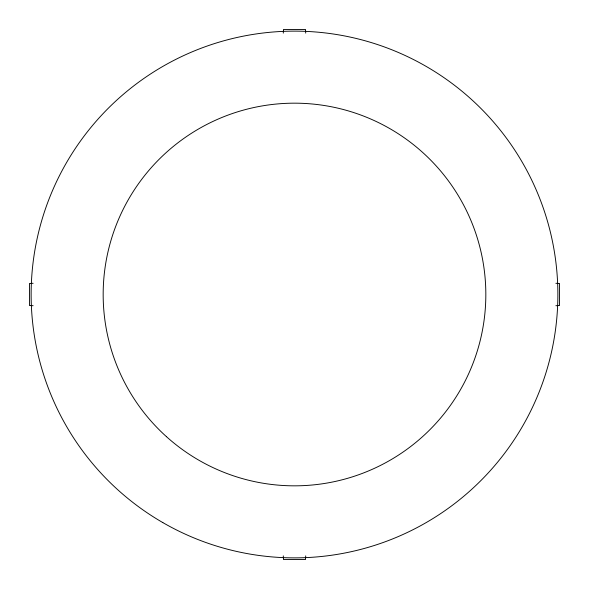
<?xml version="1.0" encoding="UTF-8"?>
<svg xmlns="http://www.w3.org/2000/svg" width="589" height="589" viewBox="0 0 589 589"><rect width="100%" height="100%" fill="white"/><g stroke="black" fill="none" stroke-linecap="round" stroke-linejoin="round"><path stroke-width="0.88" d="M283.287 33.124L283.5 29.45L305.5 29.45L305.713 33.124M305.713 555.876L305.5 559.55L283.5 559.55L283.287 555.876M33.124 283.287L29.45 283.5L29.45 305.5L33.124 305.713M555.876 305.713L559.55 305.5L559.55 283.5L555.876 283.287M162.814 522.583A263.371 263.371 0 0 0 557.871 294.5A263.371 263.371 0 0 0 162.814 66.417A263.371 263.371 0 0 0 162.814 522.583M166.473 436.685A191.329 191.329 0 0 0 481.647 334.28A191.329 191.329 0 0 0 235.379 112.536A191.329 191.329 0 0 0 166.473 436.685"/></g></svg>
